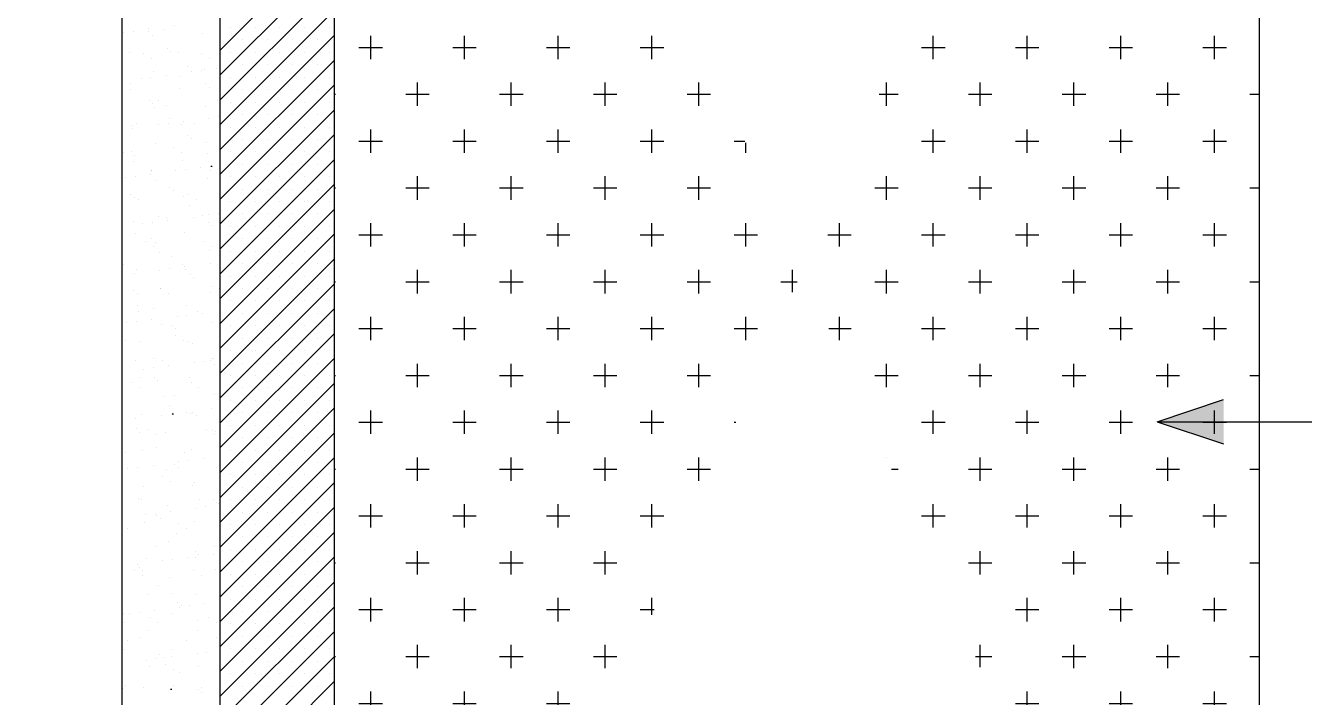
# Model space of a CAD drawing. Header units: millimetres. Extents: x 943 to 8976, y 750 to 4245.
# Drawn here: x 2468.3 to 2579.4, y 1744.8 to 1803.2 of the extents above; entities that cross this region are included whole.
import ezdxf

# ---------------------------------------------------------------- set-up
doc = ezdxf.new("R2010")
doc.units = ezdxf.units.MM
doc.linetypes.add('DASHED', pattern=[19.05, 12.7, -6.35])
doc.linetypes.add('SOLID_LINE', pattern=[0])
for name, color, linetype in [('AHAT', 3, 'Continuous'), ('KIRMIM', 1, 'Continuous'), ('MIMARI', 2, 'SOLID_LINE')]:
    doc.layers.add(name, color=color, linetype=linetype)

msp = doc.modelspace()

# ---------------------------------------------------------------- hatches: boundary and pattern name
at = {"layer": 'AHAT', "linetype": 'Continuous'}
h = msp.add_hatch(dxfattribs=at)
h.set_pattern_fill('AR-SAND,_I', color=256, scale=8.148699, style=2)
h.set_pattern_definition([(37.5, (-3997.237, -897.9), (-0.513314, 15.701106), [0, -12.386022, 0, -13.852788, 0, -13.241635]), (7.5, (-3997.237, -897.9), (14.42138, 22.99682), [0, -6.681933, 0, -11.163717, 0, -4.278067]), (327.5, (-4007.26, -897.9), (25.376204, 0.046114), [0, -4.07435, 0, -14.667658, 0, -19.149442]), (317.5, (-4007.26, -897.9), (24.49602, 7.151914), [0, -2.037175, 0, -9.615464, 0, -11.000743])])
edge = h.paths.add_edge_path()
edge.add_line((2476.66, 1694.55), (2485.19, 1694.55))
edge.add_line((2468.31, 1704.3), (2468.31, 1694.55))
edge.add_line((2468.31, 1704.3), (2476.66, 1704.3))
edge.add_line((2476.66, 1879.2), (2485.19, 1879.2))
edge.add_line((2468.31, 1694.55), (2476.66, 1694.55))
edge.add_line((2476.66, 1879.2), (2476.66, 1694.55))
edge.add_line((2485.19, 1879.2), (2485.19, 1694.78))
at = {"layer": 'KIRMIM', "linetype": 'Continuous'}
h = msp.add_hatch(dxfattribs=at)
h.set_pattern_fill('CROSS,_I', color=256, scale=16.297397, style=2)
h.set_pattern_definition([(0, (-3997.237, -904.0572), (4.0743493, 4.0743493), [2.0371747, -6.111524]), (90, (-3996.2184, -905.076), (-4.0743493, 4.0743493), [2.0371747, -6.111524])])
edge = h.paths.add_edge_path()
edge.add_line((2575.51, 1873.04), (2575.51, 1693.16))
edge.add_line((2495.13, 1873.04), (2495.13, 1688.62))
at = {"layer": 'MIMARI', "linetype": 'Continuous'}
msp.add_hatch(color=256, dxfattribs=at).paths.add_polyline_path([(2572.41, 1766.84), (2572.41, 1770.69), (2566.63, 1768.76)])

# ---------------------------------------------------------------- linework, layer by layer
at = {"layer": 'AHAT', "linetype": 'Continuous'}
msp.add_line((2575.51, 1831.75), (2575.51, 1632.95), dxfattribs=at)
at = {"layer": 'KIRMIM', "linetype": 'DASHED', "ltscale": 100}
for p, q in [((2476.66, 1870.57), (2476.66, 1694.55)), ((2485.19, 1870.57), (2485.19, 1694.78))]:
    msp.add_line(p, q, dxfattribs=at)
at = {"layer": 'MIMARI', "linetype": 'DASHED', "ltscale": 100}
msp.add_line((2495.13, 1870.57), (2495.13, 1694.78), dxfattribs=at)
at = {"layer": 'MIMARI', "linetype": 'Continuous'}
for p, q in [((2575.51, 1870.57), (2575.51, 1699.31)), ((2485.19, 1801.06), (2495.13, 1810.99)), ((2485.19, 1798.9), (2495.13, 1808.83)), ((2485.19, 1796.74), (2495.13, 1806.67)), ((2485.19, 1794.58), (2495.13, 1804.51)), ((2476.85, 1802.63), (2476.85, 1802.63)), ((2477.7, 1802.74), (2477.7, 1802.74)), ((2479, 1802.69), (2479, 1802.69)), ((2479.02, 1802.92), (2479.02, 1802.92)), ((2480.4, 1802.83), (2480.4, 1802.83)), ((2481.24, 1803.21), (2481.24, 1803.21)), ((2486.09, 1803.04), (2486.09, 1803.04)), ((2488.25, 1803.04), (2488.25, 1803.04)), ((2490.41, 1803.04), (2490.41, 1803.04)), ((2492.58, 1803.04), (2492.58, 1803.04)), ((2494.74, 1803.04), (2494.74, 1803.04)), ((2479.31, 1802.34), (2479.31, 1802.34)), ((2483.71, 1802.5), (2483.71, 1802.5)), ((2485.19, 1792.42), (2495.13, 1802.35)), ((2487.17, 1801.96), (2487.17, 1801.96)), ((2489.33, 1801.96), (2489.33, 1801.96)), ((2491.5, 1801.96), (2491.5, 1801.96)), ((2493.66, 1801.96), (2493.66, 1801.96)), ((2477.35, 1800.83), (2477.35, 1800.83)), ((2478.56, 1800.77), (2478.56, 1800.77)), ((2479.24, 1800.33), (2479.24, 1800.33)), ((2480.62, 1801.2), (2480.62, 1801.2)), ((2480.92, 1800.93), (2480.92, 1800.93)), ((2481.61, 1800.88), (2481.61, 1800.88)), ((2483.63, 1800.78), (2483.63, 1800.78)), ((2484.32, 1800.34), (2484.32, 1800.34)), ((2486.09, 1800.88), (2486.09, 1800.88)), ((2488.25, 1800.88), (2488.25, 1800.88)), ((2490.41, 1800.88), (2490.41, 1800.88)), ((2492.58, 1800.88), (2492.58, 1800.88)), ((2494.74, 1800.88), (2494.74, 1800.88)), ((2479.41, 1799.2), (2479.41, 1799.2)), ((2482.34, 1799.63), (2482.34, 1799.63)), ((2482.74, 1799.19), (2482.74, 1799.19)), ((2483.59, 1799.3), (2483.59, 1799.3)), ((2483.82, 1799.36), (2483.82, 1799.36)), ((2484.91, 1799.47), (2484.91, 1799.47)), ((2485.19, 1790.25), (2495.13, 1800.19)), ((2487.17, 1799.8), (2487.17, 1799.8)), ((2489.33, 1799.8), (2489.33, 1799.8)), ((2491.5, 1799.8), (2491.5, 1799.8)), ((2493.66, 1799.8), (2493.66, 1799.8)), ((2477.44, 1798.2), (2477.44, 1798.2)), ((2478.35, 1798.61), (2478.35, 1798.61)), ((2479.2, 1798.72), (2479.2, 1798.72)), ((2480.53, 1798.9), (2480.53, 1798.9)), ((2481.72, 1798.75), (2481.72, 1798.75)), ((2483.96, 1798.14), (2483.96, 1798.14)), ((2486.09, 1798.72), (2486.09, 1798.72)), ((2488.25, 1798.72), (2488.25, 1798.72)), ((2490.41, 1798.72), (2490.41, 1798.72)), ((2492.58, 1798.72), (2492.58, 1798.72)), ((2494.74, 1798.72), (2494.74, 1798.72)), ((2477.45, 1797.69), (2477.45, 1797.69)), ((2481.71, 1797.74), (2481.71, 1797.74)), ((2484.26, 1797.87), (2484.26, 1797.87)), ((2485.19, 1788.09), (2495.13, 1798.03)), ((2487.17, 1797.64), (2487.17, 1797.64)), ((2489.33, 1797.64), (2489.33, 1797.64)), ((2491.5, 1797.64), (2491.5, 1797.64)), ((2493.66, 1797.64), (2493.66, 1797.64)), ((2479.07, 1796.71), (2479.07, 1796.71)), ((2479.37, 1796.44), (2479.37, 1796.44)), ((2479.52, 1796.06), (2479.52, 1796.06)), ((2479.87, 1796.69), (2479.87, 1796.69)), ((2480.56, 1796.25), (2480.56, 1796.25)), ((2483.92, 1796.21), (2483.92, 1796.21)), ((2484.95, 1796.69), (2484.95, 1796.69)), ((2485.19, 1785.93), (2495.13, 1795.87)), ((2486.09, 1796.56), (2486.09, 1796.56)), ((2488.25, 1796.56), (2488.25, 1796.56)), ((2490.41, 1796.56), (2490.41, 1796.56)), ((2492.58, 1796.56), (2492.58, 1796.56)), ((2494.74, 1796.56), (2494.74, 1796.56)), ((2480.78, 1795.14), (2480.78, 1795.14)), ((2482.03, 1794.88), (2482.03, 1794.88)), ((2484.24, 1795.17), (2484.24, 1795.17)), ((2485.09, 1795.28), (2485.09, 1795.28)), ((2487.17, 1795.47), (2487.17, 1795.47)), ((2489.33, 1795.47), (2489.33, 1795.47)), ((2491.5, 1795.47), (2491.5, 1795.47)), ((2493.66, 1795.47), (2493.66, 1795.47)), ((2477.55, 1794.55), (2477.55, 1794.55)), ((2477.64, 1794.3), (2477.64, 1794.3)), ((2477.96, 1794.66), (2477.96, 1794.66)), ((2479.86, 1794.59), (2479.86, 1794.59)), ((2480.71, 1794.7), (2480.71, 1794.7)), ((2481.82, 1794.6), (2481.82, 1794.6)), ((2482.41, 1793.65), (2482.41, 1793.65)), ((2483.03, 1794.67), (2483.03, 1794.67)), ((2485.19, 1783.77), (2495.13, 1793.71)), ((2486.09, 1794.39), (2486.09, 1794.39)), ((2488.25, 1794.39), (2488.25, 1794.39)), ((2490.41, 1794.39), (2490.41, 1794.39)), ((2492.58, 1794.39), (2492.58, 1794.39)), ((2494.74, 1794.39), (2494.74, 1794.39)), ((2479.62, 1792.92), (2479.62, 1792.92)), ((2481.19, 1792.6), (2481.19, 1792.6)), ((2482.71, 1793.38), (2482.71, 1793.38)), ((2484.02, 1793.07), (2484.02, 1793.07)), ((2487.17, 1793.31), (2487.17, 1793.31)), ((2489.33, 1793.31), (2489.33, 1793.31)), ((2491.5, 1793.31), (2491.5, 1793.31)), ((2493.66, 1793.31), (2493.66, 1793.31)), ((2476.8, 1792.16), (2476.8, 1792.16)), ((2477.51, 1792.22), (2477.51, 1792.22)), ((2477.65, 1791.41), (2477.65, 1791.41)), ((2477.81, 1791.95), (2477.81, 1791.95)), ((2481.88, 1792.17), (2481.88, 1792.17)), ((2481.92, 1791.46), (2481.92, 1791.46)), ((2484.12, 1792.08), (2484.12, 1792.08)), ((2485.19, 1781.61), (2495.13, 1791.55)), ((2486.09, 1792.23), (2486.09, 1792.23)), ((2488.25, 1792.23), (2488.25, 1792.23)), ((2490.41, 1792.23), (2490.41, 1792.23)), ((2492.58, 1792.23), (2492.58, 1792.23)), ((2494.74, 1792.23), (2494.74, 1792.23)), ((2479.22, 1790.65), (2479.22, 1790.65)), ((2479.27, 1790.58), (2479.27, 1790.58)), ((2481.36, 1790.57), (2481.36, 1790.57)), ((2482.21, 1790.68), (2482.21, 1790.68)), ((2483.53, 1790.85), (2483.53, 1790.85)), ((2484.35, 1790.59), (2484.35, 1790.59)), ((2487.17, 1791.15), (2487.17, 1791.15)), ((2489.33, 1791.15), (2489.33, 1791.15)), ((2491.5, 1791.15), (2491.5, 1791.15)), ((2493.66, 1791.15), (2493.66, 1791.15)), ((2476.97, 1789.99), (2476.97, 1789.99)), ((2477.82, 1790.1), (2477.82, 1790.1)), ((2479.15, 1790.28), (2479.15, 1790.28)), ((2479.72, 1789.78), (2479.72, 1789.78)), ((2484.12, 1789.93), (2484.12, 1789.93)), ((2485.19, 1779.45), (2495.13, 1789.39)), ((2486.09, 1790.07), (2486.09, 1790.07)), ((2488.25, 1790.07), (2488.25, 1790.07)), ((2490.41, 1790.07), (2490.41, 1790.07)), ((2492.58, 1790.07), (2492.58, 1790.07)), ((2494.74, 1790.07), (2494.74, 1790.07)), ((2477.43, 1788.51), (2477.43, 1788.51)), ((2477.76, 1788.27), (2477.76, 1788.27)), ((2478.12, 1788.08), (2478.12, 1788.08)), ((2480.85, 1789.16), (2480.85, 1789.16)), ((2481.15, 1788.89), (2481.15, 1788.89)), ((2482.02, 1788.32), (2482.02, 1788.32)), ((2482.51, 1788.52), (2482.51, 1788.52)), ((2483.19, 1788.09), (2483.19, 1788.09)), ((2487.17, 1788.99), (2487.17, 1788.99)), ((2489.33, 1788.99), (2489.33, 1788.99)), ((2491.5, 1788.99), (2491.5, 1788.99)), ((2493.66, 1788.99), (2493.66, 1788.99)), ((2482.56, 1787.59), (2482.56, 1787.59)), ((2485.19, 1777.29), (2495.13, 1787.23)), ((2486.09, 1787.91), (2486.09, 1787.91)), ((2488.25, 1787.91), (2488.25, 1787.91)), ((2490.41, 1787.91), (2490.41, 1787.91)), ((2492.58, 1787.91), (2492.58, 1787.91)), ((2494.74, 1787.91), (2494.74, 1787.91)), ((2477.67, 1786.16), (2477.67, 1786.16)), ((2478.48, 1785.97), (2478.48, 1785.97)), ((2479.32, 1786.08), (2479.32, 1786.08)), ((2479.82, 1786.64), (2479.82, 1786.64)), ((2480.59, 1786.5), (2480.59, 1786.5)), ((2480.65, 1786.25), (2480.65, 1786.25)), ((2482.86, 1786.55), (2482.86, 1786.55)), ((2483.71, 1786.66), (2483.71, 1786.66)), ((2484.19, 1786.1), (2484.19, 1786.1)), ((2484.23, 1786.79), (2484.23, 1786.79)), ((2485.04, 1786.83), (2485.04, 1786.83)), ((2487.17, 1786.83), (2487.17, 1786.83)), ((2489.33, 1786.83), (2489.33, 1786.83)), ((2491.5, 1786.83), (2491.5, 1786.83)), ((2493.66, 1786.83), (2493.66, 1786.83)), ((2477.86, 1785.13), (2477.86, 1785.13)), ((2482.12, 1785.18), (2482.12, 1785.18)), ((2484.49, 1785.82), (2484.49, 1785.82)), ((2485.19, 1775.13), (2495.13, 1785.07)), ((2486.09, 1785.75), (2486.09, 1785.75)), ((2488.25, 1785.75), (2488.25, 1785.75)), ((2490.41, 1785.75), (2490.41, 1785.75)), ((2492.58, 1785.75), (2492.58, 1785.75)), ((2494.74, 1785.75), (2494.74, 1785.75)), ((2478.75, 1784.43), (2478.75, 1784.43)), ((2479.29, 1784.67), (2479.29, 1784.67)), ((2479.43, 1784), (2479.43, 1784)), ((2479.59, 1784.39), (2479.59, 1784.39)), ((2483.82, 1784.44), (2483.82, 1784.44)), ((2484.33, 1783.65), (2484.33, 1783.65)), ((2484.51, 1784), (2484.51, 1784)), ((2487.17, 1784.67), (2487.17, 1784.67)), ((2489.33, 1784.67), (2489.33, 1784.67)), ((2491.5, 1784.67), (2491.5, 1784.67)), ((2493.66, 1784.67), (2493.66, 1784.67)), ((2479.93, 1783.5), (2479.93, 1783.5)), ((2481.01, 1783.1), (2481.01, 1783.1)), ((2484.36, 1782.52), (2484.36, 1782.52)), ((2485.19, 1772.97), (2495.13, 1782.9)), ((2486.09, 1783.59), (2486.09, 1783.59)), ((2488.25, 1783.59), (2488.25, 1783.59)), ((2490.41, 1783.59), (2490.41, 1783.59)), ((2492.58, 1783.59), (2492.58, 1783.59)), ((2494.74, 1783.59), (2494.74, 1783.59)), ((2476.83, 1782.41), (2476.83, 1782.41)), ((2477.76, 1781.65), (2477.76, 1781.65)), ((2477.96, 1781.99), (2477.96, 1781.99)), ((2479.98, 1781.95), (2479.98, 1781.95)), ((2480.83, 1782.06), (2480.83, 1782.06)), ((2481.91, 1782.42), (2481.91, 1782.42)), ((2482.15, 1782.23), (2482.15, 1782.23)), ((2482.23, 1782.04), (2482.23, 1782.04)), ((2482.63, 1781.61), (2482.63, 1781.61)), ((2486.09, 1781.43), (2486.09, 1781.43)), ((2487.17, 1782.51), (2487.17, 1782.51)), ((2488.25, 1781.43), (2488.25, 1781.43)), ((2489.33, 1782.51), (2489.33, 1782.51)), ((2490.41, 1781.43), (2490.41, 1781.43)), ((2491.5, 1782.51), (2491.5, 1782.51)), ((2492.58, 1781.43), (2492.58, 1781.43)), ((2493.66, 1782.51), (2493.66, 1782.51)), ((2494.74, 1781.43), (2494.74, 1781.43)), ((2480.03, 1780.36), (2480.03, 1780.36)), ((2480.06, 1780.35), (2480.06, 1780.35)), ((2482.93, 1781.33), (2482.93, 1781.33)), ((2484.43, 1780.51), (2484.43, 1780.51)), ((2485.14, 1780.36), (2485.14, 1780.36)), ((2485.19, 1770.81), (2495.13, 1780.74)), ((2487.17, 1780.35), (2487.17, 1780.35)), ((2489.33, 1780.35), (2489.33, 1780.35)), ((2491.5, 1780.35), (2491.5, 1780.35)), ((2493.66, 1780.35), (2493.66, 1780.35)), ((2477.73, 1780.18), (2477.73, 1780.18)), ((2478.03, 1779.9), (2478.03, 1779.9)), ((2480.75, 1779.91), (2480.75, 1779.91)), ((2484.35, 1780.03), (2484.35, 1780.03)), ((2486.09, 1779.27), (2486.09, 1779.27)), ((2488.25, 1779.27), (2488.25, 1779.27)), ((2490.41, 1779.27), (2490.41, 1779.27)), ((2492.58, 1779.27), (2492.58, 1779.27)), ((2494.74, 1779.27), (2494.74, 1779.27)), ((2478.06, 1778.85), (2478.06, 1778.85)), ((2478.15, 1778.33), (2478.15, 1778.33)), ((2479.45, 1778.6), (2479.45, 1778.6)), ((2482.33, 1778.9), (2482.33, 1778.9)), ((2483.22, 1778.34), (2483.22, 1778.34)), ((2483.65, 1778.21), (2483.65, 1778.21)), ((2485.19, 1768.65), (2495.13, 1778.58)), ((2487.17, 1778.19), (2487.17, 1778.19)), ((2489.33, 1778.19), (2489.33, 1778.19)), ((2491.5, 1778.19), (2491.5, 1778.19)), ((2493.66, 1778.19), (2493.66, 1778.19)), ((2477.09, 1777.35), (2477.09, 1777.35)), ((2477.94, 1777.46), (2477.94, 1777.46)), ((2479.27, 1777.63), (2479.27, 1777.63)), ((2480.13, 1777.21), (2480.13, 1777.21)), ((2481.07, 1777.12), (2481.07, 1777.12)), ((2481.48, 1777.92), (2481.48, 1777.92)), ((2482.33, 1778.04), (2482.33, 1778.04)), ((2484.53, 1777.37), (2484.53, 1777.37)), ((2486.09, 1777.11), (2486.09, 1777.11)), ((2488.25, 1777.11), (2488.25, 1777.11)), ((2490.41, 1777.11), (2490.41, 1777.11)), ((2492.58, 1777.11), (2492.58, 1777.11)), ((2494.74, 1777.11), (2494.74, 1777.11)), ((2481.37, 1776.84), (2481.37, 1776.84)), ((2481.38, 1776.27), (2481.38, 1776.27)), ((2485.19, 1766.49), (2495.13, 1776.42)), ((2487.17, 1776.03), (2487.17, 1776.03)), ((2489.33, 1776.03), (2489.33, 1776.03)), ((2491.5, 1776.03), (2491.5, 1776.03)), ((2493.66, 1776.03), (2493.66, 1776.03)), ((2476.99, 1775.82), (2476.99, 1775.82)), ((2478.17, 1775.71), (2478.17, 1775.71)), ((2482.07, 1775.83), (2482.07, 1775.83)), ((2482.43, 1775.76), (2482.43, 1775.76)), ((2482.79, 1775.54), (2482.79, 1775.54)), ((2486.09, 1774.95), (2486.09, 1774.95)), ((2488.25, 1774.95), (2488.25, 1774.95)), ((2490.41, 1774.95), (2490.41, 1774.95)), ((2492.58, 1774.95), (2492.58, 1774.95)), ((2494.74, 1774.95), (2494.74, 1774.95)), ((2477.89, 1774.11), (2477.89, 1774.11)), ((2479.46, 1774.25), (2479.46, 1774.25)), ((2480.23, 1774.07), (2480.23, 1774.07)), ((2482.98, 1773.9), (2482.98, 1773.9)), ((2483.83, 1774.01), (2483.83, 1774.01)), ((2484.41, 1774.06), (2484.41, 1774.06)), ((2484.54, 1774.26), (2484.54, 1774.26)), ((2484.64, 1774.23), (2484.64, 1774.23)), ((2484.71, 1773.78), (2484.71, 1773.78)), ((2485.16, 1774.19), (2485.16, 1774.19)), ((2485.19, 1764.33), (2495.13, 1774.26)), ((2487.17, 1773.87), (2487.17, 1773.87)), ((2489.33, 1773.87), (2489.33, 1773.87)), ((2491.5, 1773.87), (2491.5, 1773.87)), ((2493.66, 1773.87), (2493.66, 1773.87)), ((2478.27, 1772.57), (2478.27, 1772.57)), ((2478.6, 1773.32), (2478.6, 1773.32)), ((2479.44, 1773.44), (2479.44, 1773.44)), ((2479.51, 1772.63), (2479.51, 1772.63)), ((2480.77, 1773.61), (2480.77, 1773.61)), ((2482.54, 1772.62), (2482.54, 1772.62)), ((2486.09, 1772.79), (2486.09, 1772.79)), ((2488.25, 1772.79), (2488.25, 1772.79)), ((2490.41, 1772.79), (2490.41, 1772.79)), ((2492.58, 1772.79), (2492.58, 1772.79)), ((2494.74, 1772.79), (2494.74, 1772.79)), ((2477.62, 1772.18), (2477.62, 1772.18)), ((2478.31, 1771.74), (2478.31, 1771.74)), ((2479.81, 1772.35), (2479.81, 1772.35)), ((2482.69, 1772.19), (2482.69, 1772.19)), ((2483.38, 1771.75), (2483.38, 1771.75)), ((2485.19, 1762.16), (2495.13, 1772.1)), ((2487.17, 1771.71), (2487.17, 1771.71)), ((2489.33, 1771.71), (2489.33, 1771.71)), ((2491.5, 1771.71), (2491.5, 1771.71)), ((2493.66, 1771.71), (2493.66, 1771.71)), ((2480.34, 1770.93), (2480.34, 1770.93)), ((2481.23, 1771.05), (2481.23, 1771.05)), ((2484.74, 1771.09), (2484.74, 1771.09)), ((2486.09, 1770.63), (2486.09, 1770.63)), ((2488.25, 1770.63), (2488.25, 1770.63)), ((2490.41, 1770.63), (2490.41, 1770.63)), ((2492.58, 1770.63), (2492.58, 1770.63)), ((2494.74, 1770.63), (2494.74, 1770.63)), ((2566.63, 1768.76), (2572.41, 1770.69)), ((2478.37, 1769.43), (2478.37, 1769.43)), ((2480.1, 1769.3), (2480.1, 1769.3)), ((2480.78, 1770.17), (2480.78, 1770.17)), ((2480.95, 1769.41), (2480.95, 1769.41)), ((2482.27, 1769.59), (2482.27, 1769.59)), ((2482.64, 1769.48), (2482.64, 1769.48)), ((2482.85, 1769.57), (2482.85, 1769.57)), ((2483.15, 1769.29), (2483.15, 1769.29)), ((2484.49, 1769.88), (2484.49, 1769.88)), ((2485.19, 1760), (2495.13, 1769.94)), ((2487.17, 1769.55), (2487.17, 1769.55)), ((2489.33, 1769.55), (2489.33, 1769.55)), ((2491.5, 1769.55), (2491.5, 1769.55)), ((2493.66, 1769.55), (2493.66, 1769.55)), ((2477.89, 1769.01), (2477.89, 1769.01)), ((2477.95, 1768.14), (2477.95, 1768.14)), ((2478.94, 1768.1), (2478.94, 1768.1)), ((2484.01, 1768.11), (2484.01, 1768.11)), ((2486.09, 1768.47), (2486.09, 1768.47)), ((2488.25, 1768.47), (2488.25, 1768.47)), ((2490.41, 1768.47), (2490.41, 1768.47)), ((2492.58, 1768.47), (2492.58, 1768.47)), ((2494.74, 1768.47), (2494.74, 1768.47)), ((2566.63, 1768.76), (2601.94, 1768.76)), ((2566.63, 1768.76), (2572.41, 1766.84)), ((2478.25, 1767.86), (2478.25, 1767.86)), ((2479.62, 1767.66), (2479.62, 1767.66)), ((2480.44, 1767.79), (2480.44, 1767.79)), ((2484.57, 1767.99), (2484.57, 1767.99)), ((2484.7, 1767.67), (2484.7, 1767.67)), ((2484.84, 1767.95), (2484.84, 1767.95)), ((2485.19, 1757.84), (2495.13, 1767.78)), ((2487.17, 1767.39), (2487.17, 1767.39)), ((2489.33, 1767.39), (2489.33, 1767.39)), ((2491.5, 1767.39), (2491.5, 1767.39)), ((2493.66, 1767.39), (2493.66, 1767.39)), ((2477.02, 1766.08), (2477.02, 1766.08)), ((2478.47, 1766.29), (2478.47, 1766.29)), ((2479.67, 1766.56), (2479.67, 1766.56)), ((2482.1, 1766.09), (2482.1, 1766.09)), ((2482.74, 1766.34), (2482.74, 1766.34)), ((2486.09, 1766.3), (2486.09, 1766.3)), ((2488.25, 1766.3), (2488.25, 1766.3)), ((2490.41, 1766.3), (2490.41, 1766.3)), ((2492.58, 1766.3), (2492.58, 1766.3)), ((2494.74, 1766.3), (2494.74, 1766.3)), ((2478.06, 1764.82), (2478.06, 1764.82)), ((2479.39, 1764.99), (2479.39, 1764.99)), ((2481.29, 1765.07), (2481.29, 1765.07)), ((2481.59, 1764.8), (2481.59, 1764.8)), ((2481.6, 1765.28), (2481.6, 1765.28)), ((2482.45, 1765.39), (2482.45, 1765.39)), ((2483.77, 1765.57), (2483.77, 1765.57)), ((2484.94, 1764.81), (2484.94, 1764.81)), ((2485.19, 1755.68), (2495.13, 1765.62)), ((2487.17, 1765.22), (2487.17, 1765.22)), ((2489.33, 1765.22), (2489.33, 1765.22)), ((2491.5, 1765.22), (2491.5, 1765.22)), ((2493.66, 1765.22), (2493.66, 1765.22)), ((2477.21, 1764.7), (2477.21, 1764.7)), ((2480.25, 1764.02), (2480.25, 1764.02)), ((2480.54, 1764.65), (2480.54, 1764.65)), ((2486.09, 1764.14), (2486.09, 1764.14)), ((2488.25, 1764.14), (2488.25, 1764.14)), ((2490.41, 1764.14), (2490.41, 1764.14)), ((2492.58, 1764.14), (2492.58, 1764.14)), ((2494.74, 1764.14), (2494.74, 1764.14)), ((2476.69, 1763.37), (2476.69, 1763.37)), ((2478.58, 1763.15), (2478.58, 1763.15)), ((2480.94, 1763.58), (2480.94, 1763.58)), ((2482.84, 1763.2), (2482.84, 1763.2)), ((2483.01, 1763.5), (2483.01, 1763.5)), ((2485.19, 1753.52), (2495.13, 1763.46)), ((2487.17, 1763.06), (2487.17, 1763.06)), ((2489.33, 1763.06), (2489.33, 1763.06)), ((2491.5, 1763.06), (2491.5, 1763.06)), ((2493.66, 1763.06), (2493.66, 1763.06)), ((2478.11, 1762.07), (2478.11, 1762.07)), ((2478.34, 1762), (2478.34, 1762)), ((2480.65, 1761.51), (2480.65, 1761.51)), ((2483.41, 1762), (2483.41, 1762)), ((2484.63, 1762.01), (2484.63, 1762.01)), ((2484.93, 1761.74), (2484.93, 1761.74)), ((2485.05, 1761.67), (2485.05, 1761.67)), ((2486.09, 1761.98), (2486.09, 1761.98)), ((2488.25, 1761.98), (2488.25, 1761.98)), ((2490.41, 1761.98), (2490.41, 1761.98)), ((2492.58, 1761.98), (2492.58, 1761.98)), ((2494.74, 1761.98), (2494.74, 1761.98)), ((2478.72, 1760.68), (2478.72, 1760.68)), ((2479.57, 1760.79), (2479.57, 1760.79)), ((2479.73, 1760.58), (2479.73, 1760.58)), ((2480.03, 1760.31), (2480.03, 1760.31)), ((2480.89, 1760.97), (2480.89, 1760.97)), ((2483.1, 1761.26), (2483.1, 1761.26)), ((2483.95, 1761.37), (2483.95, 1761.37)), ((2485.19, 1751.36), (2495.13, 1761.3)), ((2487.17, 1760.9), (2487.17, 1760.9)), ((2489.33, 1760.9), (2489.33, 1760.9)), ((2491.5, 1760.9), (2491.5, 1760.9)), ((2493.66, 1760.9), (2493.66, 1760.9)), ((2477.18, 1759.49), (2477.18, 1759.49)), ((2478.68, 1760.01), (2478.68, 1760.01)), ((2481.57, 1759.94), (2481.57, 1759.94)), ((2482.26, 1759.5), (2482.26, 1759.5)), ((2482.95, 1760.06), (2482.95, 1760.06)), ((2486.09, 1759.82), (2486.09, 1759.82)), ((2488.25, 1759.82), (2488.25, 1759.82)), ((2490.41, 1759.82), (2490.41, 1759.82)), ((2492.58, 1759.82), (2492.58, 1759.82)), ((2494.74, 1759.82), (2494.74, 1759.82)), ((2480.75, 1758.37), (2480.75, 1758.37)), ((2481.45, 1759.01), (2481.45, 1759.01)), ((2485.15, 1758.53), (2485.15, 1758.53)), ((2485.19, 1749.2), (2495.13, 1759.14)), ((2487.17, 1758.74), (2487.17, 1758.74)), ((2489.33, 1758.74), (2489.33, 1758.74)), ((2491.5, 1758.74), (2491.5, 1758.74)), ((2493.66, 1758.74), (2493.66, 1758.74)), ((2479.65, 1757.91), (2479.65, 1757.91)), ((2483.07, 1757.52), (2483.07, 1757.52)), ((2483.37, 1757.25), (2483.37, 1757.25)), ((2484.61, 1757.24), (2484.61, 1757.24)), ((2484.73, 1757.92), (2484.73, 1757.92)), ((2485.19, 1747.04), (2495.13, 1756.98)), ((2486.09, 1757.66), (2486.09, 1757.66)), ((2488.25, 1757.66), (2488.25, 1757.66)), ((2490.41, 1757.66), (2490.41, 1757.66)), ((2492.58, 1757.66), (2492.58, 1757.66)), ((2494.74, 1757.66), (2494.74, 1757.66)), ((2476.68, 1756.19), (2476.68, 1756.19)), ((2477.81, 1755.85), (2477.81, 1755.85)), ((2478.01, 1756.37), (2478.01, 1756.37)), ((2478.17, 1756.09), (2478.17, 1756.09)), ((2478.78, 1756.87), (2478.78, 1756.87)), ((2480.22, 1756.66), (2480.22, 1756.66)), ((2481.07, 1756.77), (2481.07, 1756.77)), ((2482.39, 1756.95), (2482.39, 1756.95)), ((2482.88, 1755.86), (2482.88, 1755.86)), ((2483.05, 1756.92), (2483.05, 1756.92)), ((2484.79, 1755.95), (2484.79, 1755.95)), ((2487.17, 1756.58), (2487.17, 1756.58)), ((2489.33, 1756.58), (2489.33, 1756.58)), ((2491.5, 1756.58), (2491.5, 1756.58)), ((2493.66, 1756.58), (2493.66, 1756.58)), ((2476.68, 1755.25), (2476.68, 1755.25)), ((2478.47, 1755.82), (2478.47, 1755.82)), ((2478.5, 1755.41), (2478.5, 1755.41)), ((2480.85, 1755.23), (2480.85, 1755.23)), ((2483.57, 1755.42), (2483.57, 1755.42)), ((2485.19, 1744.88), (2495.13, 1754.81)), ((2486.09, 1755.5), (2486.09, 1755.5)), ((2488.25, 1755.5), (2488.25, 1755.5)), ((2490.41, 1755.5), (2490.41, 1755.5)), ((2492.58, 1755.5), (2492.58, 1755.5)), ((2494.74, 1755.5), (2494.74, 1755.5)), ((2478.89, 1753.73), (2478.89, 1753.73)), ((2479.89, 1754.52), (2479.89, 1754.52)), ((2480.97, 1753.83), (2480.97, 1753.83)), ((2483.15, 1753.78), (2483.15, 1753.78)), ((2487.17, 1754.42), (2487.17, 1754.42)), ((2489.33, 1754.42), (2489.33, 1754.42)), ((2491.5, 1754.42), (2491.5, 1754.42)), ((2493.66, 1754.42), (2493.66, 1754.42)), ((2481.51, 1753.03), (2481.51, 1753.03)), ((2481.72, 1752.64), (2481.72, 1752.64)), ((2481.82, 1752.76), (2481.82, 1752.76)), ((2482.57, 1752.75), (2482.57, 1752.75)), ((2483.9, 1752.92), (2483.9, 1752.92)), ((2485.19, 1742.72), (2495.13, 1752.65)), ((2486.09, 1753.34), (2486.09, 1753.34)), ((2488.25, 1753.34), (2488.25, 1753.34)), ((2490.41, 1753.34), (2490.41, 1753.34)), ((2492.58, 1753.34), (2492.58, 1753.34)), ((2494.74, 1753.34), (2494.74, 1753.34)), ((2476.78, 1752.11), (2476.78, 1752.11)), ((2477.34, 1752.06), (2477.34, 1752.06)), ((2478.18, 1752.17), (2478.18, 1752.17)), ((2479.13, 1751.77), (2479.13, 1751.77)), ((2479.51, 1752.35), (2479.51, 1752.35)), ((2480.95, 1752.09), (2480.95, 1752.09)), ((2483.23, 1751.46), (2483.23, 1751.46)), ((2484.2, 1751.78), (2484.2, 1751.78)), ((2487.17, 1752.26), (2487.17, 1752.26)), ((2489.33, 1752.26), (2489.33, 1752.26)), ((2491.5, 1752.26), (2491.5, 1752.26)), ((2493.66, 1752.26), (2493.66, 1752.26)), ((2476.92, 1751.33), (2476.92, 1751.33)), ((2478.99, 1750.59), (2478.99, 1750.59)), ((2479.81, 1751.33), (2479.81, 1751.33)), ((2483.25, 1750.64), (2483.25, 1750.64)), ((2484.89, 1751.34), (2484.89, 1751.34)), ((2485.19, 1740.56), (2495.13, 1750.49)), ((2486.09, 1751.18), (2486.09, 1751.18)), ((2488.25, 1751.18), (2488.25, 1751.18)), ((2490.41, 1751.18), (2490.41, 1751.18)), ((2492.58, 1751.18), (2492.58, 1751.18)), ((2494.74, 1751.18), (2494.74, 1751.18)), ((2477.21, 1749.74), (2477.21, 1749.74)), ((2478.33, 1750.03), (2478.33, 1750.03)), ((2482.29, 1749.75), (2482.29, 1749.75)), ((2484.86, 1749.97), (2484.86, 1749.97)), ((2485.16, 1749.69), (2485.16, 1749.69)), ((2487.17, 1750.1), (2487.17, 1750.1)), ((2489.33, 1750.1), (2489.33, 1750.1)), ((2491.5, 1750.1), (2491.5, 1750.1)), ((2493.66, 1750.1), (2493.66, 1750.1)), ((2476.89, 1748.97), (2476.89, 1748.97)), ((2479.69, 1748.15), (2479.69, 1748.15)), ((2479.96, 1748.54), (2479.96, 1748.54)), ((2480.26, 1748.26), (2480.26, 1748.26)), ((2481.01, 1748.33), (2481.01, 1748.33)), ((2481.06, 1748.95), (2481.06, 1748.95)), ((2483.22, 1748.62), (2483.22, 1748.62)), ((2484.07, 1748.73), (2484.07, 1748.73)), ((2485.19, 1738.4), (2495.13, 1748.33)), ((2486.09, 1749.02), (2486.09, 1749.02)), ((2488.25, 1749.02), (2488.25, 1749.02)), ((2490.41, 1749.02), (2490.41, 1749.02)), ((2492.58, 1749.02), (2492.58, 1749.02)), ((2494.74, 1749.02), (2494.74, 1749.02)), ((2478.84, 1748.04), (2478.84, 1748.04)), ((2479.09, 1747.44), (2479.09, 1747.44)), ((2480.44, 1747.69), (2480.44, 1747.69)), ((2481.13, 1747.25), (2481.13, 1747.25)), ((2481.67, 1746.97), (2481.67, 1746.97)), ((2483.36, 1747.5), (2483.36, 1747.5)), ((2487.17, 1747.94), (2487.17, 1747.94)), ((2489.33, 1747.94), (2489.33, 1747.94)), ((2491.5, 1747.94), (2491.5, 1747.94)), ((2493.66, 1747.94), (2493.66, 1747.94)), ((2485.19, 1736.24), (2495.13, 1746.17)), ((2486.09, 1746.86), (2486.09, 1746.86)), ((2488.25, 1746.86), (2488.25, 1746.86)), ((2490.41, 1746.86), (2490.41, 1746.86)), ((2492.58, 1746.86), (2492.58, 1746.86)), ((2494.74, 1746.86), (2494.74, 1746.86)), ((2476.77, 1745.53), (2476.77, 1745.53)), ((2476.99, 1745.83), (2476.99, 1745.83)), ((2478.53, 1745.66), (2478.53, 1745.66)), ((2481.16, 1745.81), (2481.16, 1745.81)), ((2483.3, 1745.48), (2483.3, 1745.48)), ((2483.6, 1745.67), (2483.6, 1745.67)), ((2483.6, 1745.2), (2483.6, 1745.2)), ((2487.17, 1745.78), (2487.17, 1745.78)), ((2489.33, 1745.78), (2489.33, 1745.78)), ((2491.5, 1745.78), (2491.5, 1745.78)), ((2493.66, 1745.78), (2493.66, 1745.78))]:
    msp.add_line(p, q, dxfattribs=at)

doc.saveas('drawing.dxf')
